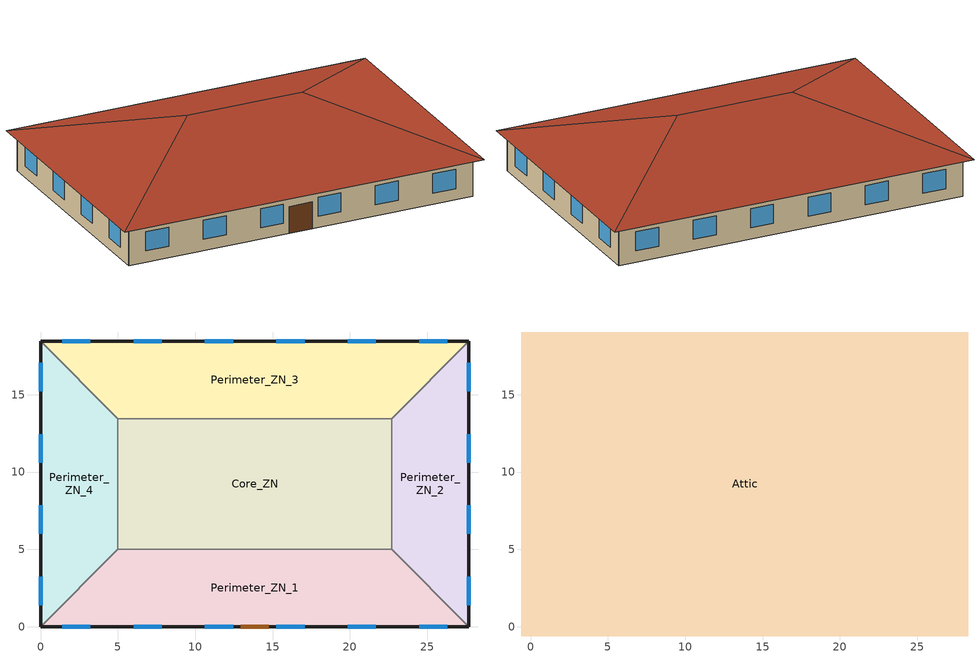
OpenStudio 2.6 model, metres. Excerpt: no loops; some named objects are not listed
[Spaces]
Perimeter_ZN_1
 floor ground: 22.69,5 27.69,0 0,0 5,5 z0
 wall outside: 0,0 27.69,0 z0:3.05
 wall to Perimeter_ZN_4: 5,5 0,0 z0:3.05
 wall to Core_ZN: 22.69,5 5,5 z0:3.05
 wall to Perimeter_ZN_2: 27.69,0 22.69,5 z0:3.05
 window: 1.39,0 3.22,0 / 19.85,0 21.68,0 / 15.24,0 17.07,0 / 6.01,0 7.84,0 / 10.62,0 12.45,0 / 24.47,0 26.3,0 z0.9:2.42
 door: 12.93,0 14.76,0 z0:2.13
Perimeter_ZN_2
 floor ground: 27.69,18.46 27.69,0 22.69,5 22.69,13.46 z0
 wall outside: 27.69,0 27.69,18.46 z0:3.05
 wall to Perimeter_ZN_3: 27.69,18.46 22.69,13.46 z0:3.05
 wall to Core_ZN: 22.69,13.46 22.69,5 z0:3.05
 window: 27.69,1.39 27.69,3.22 / 27.69,10.62 27.69,12.45 / 27.69,15.24 27.69,17.07 / 27.69,6.01 27.69,7.84 z0.9:2.42
Perimeter_ZN_3
 floor ground: 27.69,18.46 22.69,13.46 5,13.46 0,18.46 z0
 wall outside: 27.69,18.46 0,18.46 z0:3.05
 wall to Core_ZN: 5,13.46 22.69,13.46 z0:3.05
 wall to Perimeter_ZN_4: 0,18.46 5,13.46 z0:3.05
 window: 21.68,18.46 19.85,18.46 / 7.84,18.46 6.01,18.46 / 17.07,18.46 15.24,18.46 / 12.45,18.46 10.62,18.46 / 26.3,18.46 24.47,18.46 / 3.22,18.46 1.39,18.46 z0.9:2.42
Perimeter_ZN_4
 floor ground: 0,18.46 5,13.46 5,5 0,0 z0
 wall outside: 0,18.46 0,0 z0:3.05
 wall to Core_ZN: 5,5 5,13.46 z0:3.05
 window: 0,3.22 0,1.39 / 0,12.45 0,10.62 / 0,7.84 0,6.01 / 0,17.07 0,15.24 z0.9:2.42
Core_ZN
 floor ground: 22.69,13.46 22.69,5 5,5 5,13.46 z0
Attic
 floor outside: 28.29,19.06 27.69,18.46 0,18.46 -0.6,19.06 z3.05; -0.6,19.06 0,18.46 0,0 -0.6,-0.6 z3.05; 28.29,19.06 28.29,-0.6 27.69,0 27.69,18.46 z3.05; 27.69,0 28.29,-0.6 -0.6,-0.6 0,0 z3.05
 floor to Perimeter_ZN_4: 0,18.46 5,13.46 5,5 0,0 z3.05
 floor to Perimeter_ZN_1: 22.69,5 27.69,0 0,0 5,5 z3.05
 floor to Perimeter_ZN_2: 27.69,18.46 27.69,0 22.69,5 22.69,13.46 z3.05
 floor to Core_ZN: 22.69,13.46 22.69,5 5,5 5,13.46 z3.05
 floor to Perimeter_ZN_3: 27.69,18.46 22.69,13.46 5,13.46 0,18.46 z3.05
 roof outside: 18.46,9.23,6.33 28.29,-0.6,3.05 28.29,19.06,3.05; 18.46,9.23,6.33 28.29,19.06,3.05 -0.6,19.06,3.05 9.23,9.23,6.33; 9.23,9.23,6.33 -0.6,-0.6,3.05 28.29,-0.6,3.05 18.46,9.23,6.33; 9.23,9.23,6.33 -0.6,19.06,3.05 -0.6,-0.6,3.05
[Site]
Chicago Ohare Intl Ap: Latitude {deg}=41.98; Longitude {deg}=-87.92; Time Zone {hr}=-6; Elevation {m}=201; Terrain=City
[Building]
-SmallOffice-ASHRAE 169-2006-5A created: 2018-07-03 10:01:34 -0400: North Axis {deg}=0; Default Construction Set=90.1-2004 - SmOffice - ASHRAE 169-2006-5A; Standards Number of Stories=1; Standards Number of Above Ground Stories=1; Standards Building Type=SmallOffice
[Site:WaterMainsTemperature]
Calculation Method=Correlation; Annual Average Outdoor Air Temperature {C}=9.925; Maximum Difference In Monthly Average Outdoor Air Temperatures {deltaC}=28.7
[SizingPeriod:DesignDay] Barometric Pressure {Pa}=98934; Sky Clearness=0; Rain Indicator=0; Snow Indicator=0; Day of Month=21; Daylight Saving Time Indicator=0; Humidity Indicating Type=Wetbulb; Dry-Bulb Temperature Range Modifier Type=DefaultMultipliers
Name | Maximum Dry-Bulb Temperature {C} | Daily Dry-Bulb Temperature Range {deltaC} | Humidity Indicating Conditions at Maximum Dry-Bulb | Wind Speed {m/s} | Wind Direction {deg} | Month | Day Type | Solar Model Indicator | ASHRAE Taub | ASHRAE Taud
Chicago Ohare Intl Ap Ann Htg 99.6% Condns DB | -20 | 0 | -20 | 4.9 | 270 | 1 | WinterDesignDay | ASHRAEClearSky
Chicago Ohare Intl Ap Ann Clg .4% Condns DB=>MWB | 33.3 | 10.5 | 23.7 | 5.2 | 230 | 7 | SummerDesignDay | ASHRAETau | 0.455 | 2.05
[Site:GroundTemperature:BuildingSurface]
19.27, 19.18, 19.29, 19.59, 19.96, 22.25, 22.94, 23.08, 23.06, 20.85, 20.16, 19.63
[ClimateZones]
Climate Zone Value 1=5A; Climate Zone Institution Name 2=CEC; Climate Zone Document Name 2=California Climate Zone Descriptions; Climate Zone Document Year 2=1995
[Material:NoMass] Thermal Absorptance=0.9; Solar Absorptance=0.7
Name | Roughness | Thermal Resistance {m2-K/W} | Visible Absorptance
CP02 CARPET PAD | VeryRough | 0.21648 | 0.8
Typical Insulation R-10.94 | Smooth | 1.92744 | 0.7
Typical Carpet Pad | Smooth | 0.21648 | 0.8
Typical Insulation R-9.06 | Smooth | 1.59504 | 0.7
Typical Insulation R-27.78 | Smooth | 4.8919 | 0.7
Typical Insulation R-0.58 | Smooth | 0.101875 | 0.7
Typical Insulation | Smooth | 0.0282222 | 0.7
[Material]
Name | Roughness | Thickness {m} | Conductivity {W/m-K} | Density {kg/m3} | Specific Heat {J/kg-K} | Thermal Absorptance | Solar Absorptance | Visible Absorptance
100mm Normalweight concrete floor | MediumSmooth | 0.1016 | 2.31 | 2322 | 832
G01 13mm gypsum board | Smooth | 0.0127 | 0.16 | 800 | 1090 | 0.9 | 0.7 | 0.5
4 in. Normalweight Concrete Floor | MediumRough | 0.1016 | 2.31 | 2322 | 832 | 0.9 | 0.7 | 0.7
25mm Stucco | Smooth | 0.0254 | 0.72 | 1856 | 840 | 0.9 | 0.7 | 0.7
5/8 in. Gypsum Board | MediumSmooth | 0.0159 | 0.16 | 800 | 1090 | 0.9 | 0.7 | 0.7
6 in. Normalweight Concrete Floor | MediumRough | 0.1524 | 2.31 | 2322 | 832 | 0.9 | 0.7 | 0.7
8 in. Concrete Block Basement Wall | MediumRough | 0.2032 | 1.326 | 1842 | 912 | 0.9 | 0.7 | 0.7
F08 Metal surface | Smooth | 0.0008 | 45.28 | 7824 | 500 | 0.9 | 0.7 | 0.7
G05 25mm wood | MediumSmooth | 0.0254 | 0.15 | 608 | 1630 | 0.9 | 0.5 | 0.5
Std Wood 6inch | MediumSmooth | 0.15 | 0.12 | 540 | 1210 | 0.9 | 0.7 | 0.7
[Construction]
Typical Insulated Exterior Mass Floor R-13.51: Typical Insulation R-10.94, 4 in. Normalweight Concrete Floor, Typical Carpet Pad
Typical Insulated Wood Framed Exterior Wall R-11.24: 25mm Stucco, 5/8 in. Gypsum Board, Typical Insulation R-9.06, 5/8 in. Gypsum Board
Typical Wood Joist Attic Floor R-29.41: 5/8 in. Gypsum Board, Typical Insulation R-27.78
Typical Interior Floor: 100mm Normalweight concrete floor, CP02 CARPET PAD
Typical Interior Wall: G01 13mm gypsum board, G01 13mm gypsum board
Typical Interior Ceiling: CP02 CARPET PAD, 100mm Normalweight concrete floor
Typical Insulated Carpeted 6in Slab Floor: 6 in. Normalweight Concrete Floor, Typical Carpet Pad
Typical Insulated Basement Mass Wall: 8 in. Concrete Block Basement Wall
U 0.57 SHGC 0.49 Dbl Blue 6mm/6mm Air: BLUE 6MM, AIR 6MM, CLEAR 6MM
Typical Insulated Metal Door R-1.43: F08 Metal surface, Typical Insulation R-0.58
Typical Overhead Door: Typical Insulation
U 1.17 SHGC 0.49 Simple Glazing Skylight U-1.17 SHGC 0.0: U 1.17 SHGC 0.49 Simple Glazing U-1.17 SHGC 0.0
Typical Interior Window: Clear 3mm
Typical Interior Door; Typical Interior Partition: G05 25mm wood
InteriorFurnishings: Std Wood 6inch
TCwindow_25: Window Material Glazing 1, AIR 3MM, 2, AIR 8MM, Window Material Glazing 1
TCwindow_27: Window Material Glazing 1, AIR 3MM, 3, AIR 8MM, Window Material Glazing 1
TCwindow_29: Window Material Glazing 1, AIR 3MM, 4, AIR 8MM, Window Material Glazing 1
TCwindow_31: Window Material Glazing 1, AIR 3MM, 5, AIR 8MM, Window Material Glazing 1
TCwindow_33: Window Material Glazing 1, AIR 3MM, 6, AIR 8MM, Window Material Glazing 1
TCwindow_35: Window Material Glazing 1, AIR 3MM, 7, AIR 8MM, Window Material Glazing 1
TCwindow_37: Window Material Glazing 1, AIR 3MM, 8, AIR 8MM, Window Material Glazing 1
TCwindow_39: Window Material Glazing 1, AIR 3MM, 9, AIR 8MM, Window Material Glazing 1
TCwindow_41: Window Material Glazing 1, AIR 3MM, 10, AIR 8MM, Window Material Glazing 1
TCwindow_43: Window Material Glazing 1, AIR 3MM, 11, AIR 8MM, Window Material Glazing 1
TCwindow_45: Window Material Glazing 1, AIR 3MM, 12, AIR 8MM, Window Material Glazing 1
TCwindow_50: Window Material Glazing 1, AIR 3MM, 13, AIR 8MM, Window Material Glazing 1
TCwindow_55: Window Material Glazing 1, AIR 3MM, 14, AIR 8MM, Window Material Glazing 1
TCwindow_60: Window Material Glazing 1, AIR 3MM, 15, AIR 8MM, Window Material Glazing 1
TCwindow_65: Window Material Glazing 1, AIR 3MM, 16, AIR 8MM, Window Material Glazing 1
TCwindow_70: Window Material Glazing 1, AIR 3MM, 17, AIR 8MM, Window Material Glazing 1
TCwindow_75: Window Material Glazing 1, AIR 3MM, 18, AIR 8MM, Window Material Glazing 1
TCwindow_80: Window Material Glazing 1, AIR 3MM, 19, AIR 8MM, Window Material Glazing 1
TCwindow_85: Window Material Glazing 1, AIR 3MM, 20, AIR 8MM, Window Material Glazing 1
[DefaultConstructionSet]
90.1-2004 - SmOffice - ASHRAE 169-2006-5A: Default Exterior Surface Constructions=Default Surface Constructions 1; Default Interior Surface Constructions=Default Surface Constructions 2; Default Ground Contact Surface Constructions=Default Surface Constructions 3; Default Exterior SubSurface Constructions=Default Sub Surface Constructions 1; Default Interior SubSurface Constructions=Default Sub Surface Constructions 2; Interior Partition Construction=Typical Interior Partition
[DefaultSurfaceConstructions]
Name | Floor Construction | Wall Construction | Roof Ceiling Construction
Default Surface Constructions 1 | Typical Insulated Exterior Mass Floor R-13.51 | Typical Insulated Wood Framed Exterior Wall R-11.24 | Typical Wood Joist Attic Floor R-29.41
Default Surface Constructions 2 | Typical Interior Floor | Typical Interior Wall | Typical Interior Ceiling
Default Surface Constructions 3 | Typical Insulated Carpeted 6in Slab Floor | Typical Insulated Basement Mass Wall
[DefaultSubSurfaceConstructions]
Name | Fixed Window Construction | Operable Window Construction | Door Construction | Overhead Door Construction | Skylight Construction | Tubular Daylight Dome Construction | Tubular Daylight Diffuser Construction
Default Sub Surface Constructions 1 | U 0.57 SHGC 0.49 Dbl Blue 6mm/6mm Air | U 0.57 SHGC 0.49 Dbl Blue 6mm/6mm Air | Typical Insulated Metal Door R-1.43 | Typical Overhead Door | U 1.17 SHGC 0.49 Simple Glazing Skylight U-1.17 SHGC 0.0 | Typical Interior Window | Typical Interior Window
Default Sub Surface Constructions 2 | Typical Interior Window | Typical Interior Window | Typical Interior Door
[WindowMaterial:Glazing] Infrared Transmittance at Normal Incidence=0; Front Side Infrared Hemispherical Emissivity=0.84; Back Side Infrared Hemispherical Emissivity=0.84; Dirt Correction Factor for Solar and Visible Transmittance=1; Solar Diffusing=No
Name | Optical Data Type | Thickness {m} | Solar Transmittance at Normal Incidence | Front Side Solar Reflectance at Normal Incidence | Back Side Solar Reflectance at Normal Incidence | Visible Transmittance at Normal Incidence | Front Side Visible Reflectance at Normal Incidence | Back Side Visible Reflectance at Normal Incidence | Conductivity {W/m-K} | Window Glass Spectral Data Set
BLUE 6MM | SpectralAverage | 0.006 | 0.48 | 0.05 | 0.05 | 0.57 | 0.06 | 0.06 | 0.9
CLEAR 6MM | SpectralAverage | 0.006 | 0.775 | 0.071 | 0.071 | 0.881 | 0.08 | 0.08 | 0.9
Clear 3mm | SpectralAverage | 0.003 | 0.837 | 0.075 | 0.075 | 0.898 | 0.081 | 0.081 | 0.9
Window Material Glazing 1 | Spectral | 0.003276 |  |  |  |  |  |  | 0.6 | Clear3PPGSP
2 | Spectral | 0.003276 |  |  |  |  |  |  | 0.6 | WO18RT50SP
3 | Spectral | 0.003276 |  |  |  |  |  |  | 0.6 | WO18RT25SP
4 | Spectral | 0.003276 |  |  |  |  |  |  | 0.6 | WO18RT31SP
5 | Spectral | 0.003276 |  |  |  |  |  |  | 0.6 | SB60Clear3PPGSP
6 | Spectral | 0.003276 |  |  |  |  |  |  | 0.6 | WO18RT27SP
7 | Spectral | 0.003276 |  |  |  |  |  |  | 0.6 | WO18RT29SP
8 | Spectral | 0.003276 |  |  |  |  |  |  | 0.6 | WO18RT33SP
9 | Spectral | 0.003276 |  |  |  |  |  |  | 0.6 | WO18RT35SP
10 | Spectral | 0.003276 |  |  |  |  |  |  | 0.6 | WO18RT39SP
11 | Spectral | 0.003276 |  |  |  |  |  |  | 0.6 | WO18RT41SP
12 | Spectral | 0.003276 |  |  |  |  |  |  | 0.6 | WO18RT43SP
13 | Spectral | 0.003276 |  |  |  |  |  |  | 0.6 | WO18RT45SP
14 | Spectral | 0.003276 |  |  |  |  |  |  | 0.6 | WO18RT55SP
15 | Spectral | 0.003276 |  |  |  |  |  |  | 0.6 | WO18RT60SP
16 | Spectral | 0.003276 |  |  |  |  |  |  | 0.6 | WO18RT65SP
17 | Spectral | 0.003276 |  |  |  |  |  |  | 0.6 | WO18RT70SP
18 | Spectral | 0.003276 |  |  |  |  |  |  | 0.6 | WO18RT75SP
19 | Spectral | 0.003276 |  |  |  |  |  |  | 0.6 | WO18RT85SP
20 | Spectral | 0.003276 |  |  |  |  |  |  | 0.6 | WO18RT80SP
[WindowMaterial:Gas] Gas Type=Air
Name | Thickness {m}
AIR 6MM | 0.0063
AIR 3MM | 0.003
AIR 8MM | 0.008
[WindowMaterial:SimpleGlazingSystem]
U 1.17 SHGC 0.49 Simple Glazing U-1.17 SHGC 0.0: U-Factor {W/m2-K}=6.64357; Solar Heat Gain Coefficient=0.49; Visible Transmittance=0.38
[MaterialProperty:GlazingSpectralData] Wavelength 1 {micron}=0.3; Front Reflectance 1=0.0511; Wavelength 2 {micron}=0.305; Front Reflectance 2=0.0506; Wavelength 3 {micron}=0.31; Wavelength 4 {micron}=0.315; Wavelength 5 {micron}=0.32; Wavelength 6 {micron}=0.325; Wavelength 7 {micron}=0.33; Wavelength 8 {micron}=0.335; Wavelength 9 {micron}=0.34; Wavelength 10 {micron}=0.345; Wavelength 11 {micron}=0.35; Wavelength 12 {micron}=0.355; Wavelength 13 {micron}=0.36; Wavelength 14 {micron}=0.365; Wavelength 15 {micron}=0.37; Wavelength 16 {micron}=0.375; Wavelength 17 {micron}=0.38; Wavelength 18 {micron}=0.385; Wavelength 19 {micron}=0.39; Wavelength 20 {micron}=0.395; Wavelength 21 {micron}=0.4; Wavelength 22 {micron}=0.41; Wavelength 23 {micron}=0.42; Wavelength 24 {micron}=0.43; Wavelength 25 {micron}=0.44; Wavelength 26 {micron}=0.45; Wavelength 27 {micron}=0.46; Wavelength 28 {micron}=0.47; Wavelength 29 {micron}=0.48; Wavelength 30 {micron}=0.49; Wavelength 31 {micron}=0.5; Wavelength 32 {micron}=0.51; Wavelength 33 {micron}=0.52; Wavelength 34 {micron}=0.53; Wavelength 35 {micron}=0.54; Wavelength 36 {micron}=0.55; Wavelength 37 {micron}=0.56; Wavelength 38 {micron}=0.57; Wavelength 39 {micron}=0.58; Wavelength 40 {micron}=0.59; Wavelength 41 {micron}=0.6; Wavelength 42 {micron}=0.61; Wavelength 43 {micron}=0.62; Wavelength 44 {micron}=0.63; Wavelength 45 {micron}=0.64; Wavelength 46 {micron}=0.65; Wavelength 47 {micron}=0.66; Wavelength 48 {micron}=0.67; Wavelength 49 {micron}=0.68; Wavelength 50 {micron}=0.69; Wavelength 51 {micron}=0.7; Wavelength 52 {micron}=0.71; Wavelength 53 {micron}=0.72; Wavelength 54 {micron}=0.73; Wavelength 55 {micron}=0.74; Wavelength 56 {micron}=0.75; Wavelength 57 {micron}=0.76; Wavelength 58 {micron}=0.77; Wavelength 59 {micron}=0.78; Wavelength 60 {micron}=0.79; Wavelength 61 {micron}=0.8; Wavelength 62 {micron}=0.81; Wavelength 63 {micron}=0.82; Wavelength 64 {micron}=0.83; Wavelength 65 {micron}=0.84; Wavelength 66 {micron}=0.85; Wavelength 67 {micron}=0.86; Wavelength 68 {micron}=0.87; Wavelength 69 {micron}=0.88; Wavelength 70 {micron}=0.89; Wavelength 71 {micron}=0.9; Wavelength 72 {micron}=0.91; Wavelength 73 {micron}=0.92; Wavelength 74 {micron}=0.93; Wavelength 75 {micron}=0.94; Wavelength 76 {micron}=0.95; Wavelength 77 {micron}=0.96; Wavelength 78 {micron}=0.97; Wavelength 79 {micron}=0.98; Wavelength 80 {micron}=0.99; Wavelength 81 {micron}=1; Wavelength 82 {micron}=1.05; Wavelength 83 {micron}=1.1; Wavelength 84 {micron}=1.15; Wavelength 85 {micron}=1.2; Wavelength 86 {micron}=1.25; Wavelength 87 {micron}=1.3; Wavelength 88 {micron}=1.35; Wavelength 89 {micron}=1.4; Wavelength 90 {micron}=1.45; Wavelength 91 {micron}=1.5; Wavelength 92 {micron}=1.55; Wavelength 93 {micron}=1.6; Wavelength 94 {micron}=1.65; Wavelength 95 {micron}=1.7; Wavelength 96 {micron}=1.75; Wavelength 97 {micron}=1.8; Wavelength 98 {micron}=1.85; Wavelength 99 {micron}=1.9; Wavelength 100 {micron}=1.95; Wavelength 101 {micron}=2; Wavelength 102 {micron}=2.05; Wavelength 103 {micron}=2.1; Wavelength 104 {micron}=2.15; Wavelength 105 {micron}=2.2; Wavelength 106 {micron}=2.25; Wavelength 107 {micron}=2.3; Wavelength 108 {micron}=2.35; Wavelength 109 {micron}=2.4; Wavelength 110 {micron}=2.45; Wavelength 111 {micron}=2.5
Name | Transmittance 1 | Back Reflectance 1 | Transmittance 2 | Back Reflectance 2 | Transmittance 3 | Front Reflectance 3 | Back Reflectance 3 | Transmittance 4 | Front Reflectance 4 | Back Reflectance 4 | Transmittance 5 | Front Reflectance 5 | Back Reflectance 5 | Transmittance 6 | Front Reflectance 6 | Back Reflectance 6 | Transmittance 7 | Front Reflectance 7 | Back Reflectance 7 | Transmittance 8 | Front Reflectance 8 | Back Reflectance 8 | Transmittance 9 | Front Reflectance 9 | Back Reflectance 9 | Transmittance 10 | Front Reflectance 10 | Back Reflectance 10 | Transmittance 11 | Front Reflectance 11 | Back Reflectance 11 | Transmittance 12 | Front Reflectance 12 | Back Reflectance 12 | Transmittance 13 | Front Reflectance 13 | Back Reflectance 13 | Transmittance 14 | Front Reflectance 14 | Back Reflectance 14 | Transmittance 15 | Front Reflectance 15 | Back Reflectance 15 | Transmittance 16 | Front Reflectance 16 | Back Reflectance 16 | Transmittance 17 | Front Reflectance 17 | Back Reflectance 17 | Transmittance 18 | Front Reflectance 18 | Back Reflectance 18 | Transmittance 19 | Front Reflectance 19 | Back Reflectance 19 | Transmittance 20 | Front Reflectance 20 | Back Reflectance 20 | Transmittance 21 | Front Reflectance 21 | Back Reflectance 21 | Transmittance 22 | Front Reflectance 22 | Back Reflectance 22 | Transmittance 23 | Front Reflectance 23 | Back Reflectance 23 | Transmittance 24 | Front Reflectance 24 | Back Reflectance 24 | Transmittance 25 | Front Reflectance 25 | Back Reflectance 25 | Transmittance 26 | Front Reflectance 26 | Back Reflectance 26 | Transmittance 27 | Front Reflectance 27 | Back Reflectance 27 | Transmittance 28 | Front Reflectance 28 | Back Reflectance 28 | Transmittance 29 | Front Reflectance 29 | Back Reflectance 29 | Transmittance 30 | Front Reflectance 30 | Back Reflectance 30 | Transmittance 31 | Front Reflectance 31 | Back Reflectance 31 | Transmittance 32 | Front Reflectance 32 | Back Reflectance 32 | Transmittance 33 | Front Reflectance 33 | Back Reflectance 33 | Transmittance 34 | Front Reflectance 34 | Back Reflectance 34 | Transmittance 35 | Front Reflectance 35 | Back Reflectance 35 | Transmittance 36 | Front Reflectance 36 | Back Reflectance 36 | Transmittance 37 | Front Reflectance 37 | Back Reflectance 37 | Transmittance 38 | Front Reflectance 38 | Back Reflectance 38 | Transmittance 39 | Front Reflectance 39 | Back Reflectance 39 | Transmittance 40 | Front Reflectance 40 | Back Reflectance 40 | Transmittance 41 | Front Reflectance 41 | Back Reflectance 41 | Transmittance 42 | Front Reflectance 42 | Back Reflectance 42 | Transmittance 43 | Front Reflectance 43 | Back Reflectance 43 | Transmittance 44 | Front Reflectance 44 | Back Reflectance 44 | Transmittance 45 | Front Reflectance 45 | Back Reflectance 45 | Transmittance 46 | Front Reflectance 46 | Back Reflectance 46 | Transmittance 47 | Front Reflectance 47 | Back Reflectance 47 | Transmittance 48 | Front Reflectance 48 | Back Reflectance 48 | Transmittance 49 | Front Reflectance 49 | Back Reflectance 49 | Transmittance 50 | Front Reflectance 50 | Back Reflectance 50 | Transmittance 51 | Front Reflectance 51 | Back Reflectance 51 | Transmittance 52 | Front Reflectance 52 | Back Reflectance 52 | Transmittance 53 | Front Reflectance 53 | Back Reflectance 53 | Transmittance 54 | Front Reflectance 54 | Back Reflectance 54 | Transmittance 55 | Front Reflectance 55 | Back Reflectance 55 | Transmittance 56 | Front Reflectance 56 | Back Reflectance 56 | Transmittance 57 | Front Reflectance 57 | Back Reflectance 57 | Transmittance 58 | Front Reflectance 58 | Back Reflectance 58 | Transmittance 59 | Front Reflectance 59 | Back Reflectance 59 | Transmittance 60 | Front Reflectance 60 | Back Reflectance 60 | Transmittance 61 | Front Reflectance 61 | Back Reflectance 61 | Transmittance 62 | Front Reflectance 62 | Back Reflectance 62 | Transmittance 63 | Front Reflectance 63 | Back Reflectance 63 | Transmittance 64 | Front Reflectance 64 | Back Reflectance 64 | Transmittance 65 | Front Reflectance 65 | Back Reflectance 65 | Transmittance 66 | Front Reflectance 66 | Back Reflectance 66 | Transmittance 67 | Front Reflectance 67 | Back Reflectance 67 | Transmittance 68 | Front Reflectance 68 | Back Reflectance 68 | Transmittance 69 | Front Reflectance 69 | Back Reflectance 69 | Transmittance 70 | Front Reflectance 70 | Back Reflectance 70 | Transmittance 71 | Front Reflectance 71 | Back Reflectance 71 | Transmittance 72 | Front Reflectance 72 | Back Reflectance 72 | Transmittance 73 | Front Reflectance 73 | Back Reflectance 73 | Transmittance 74 | Front Reflectance 74 | Back Reflectance 74 | Transmittance 75 | Front Reflectance 75 | Back Reflectance 75 | Transmittance 76 | Front Reflectance 76 | Back Reflectance 76 | Transmittance 77 | Front Reflectance 77 | Back Reflectance 77 | Transmittance 78 | Front Reflectance 78 | Back Reflectance 78 | Transmittance 79 | Front Reflectance 79 | Back Reflectance 79 | Transmittance 80 | Front Reflectance 80 | Back Reflectance 80 | Transmittance 81 | Front Reflectance 81 | Back Reflectance 81 | Transmittance 82 | Front Reflectance 82 | Back Reflectance 82 | Transmittance 83 | Front Reflectance 83 | Back Reflectance 83 | Transmittance 84 | Front Reflectance 84 | Back Reflectance 84 | Transmittance 85 | Front Reflectance 85 | Back Reflectance 85 | Transmittance 86 | Front Reflectance 86 | Back Reflectance 86 | Transmittance 87 | Front Reflectance 87 | Back Reflectance 87 | Transmittance 88 | Front Reflectance 88 | Back Reflectance 88 | Transmittance 89 | Front Reflectance 89 | Back Reflectance 89 | Transmittance 90 | Front Reflectance 90 | Back Reflectance 90 | Transmittance 91 | Front Reflectance 91 | Back Reflectance 91 | Transmittance 92 | Front Reflectance 92 | Back Reflectance 92 | Transmittance 93 | Front Reflectance 93 | Back Reflectance 93 | Transmittance 94 | Front Reflectance 94 | Back Reflectance 94 | Transmittance 95 | Front Reflectance 95 | Back Reflectance 95 | Transmittance 96 | Front Reflectance 96 | Back Reflectance 96 | Transmittance 97 | Front Reflectance 97 | Back Reflectance 97 | Transmittance 98 | Front Reflectance 98 | Back Reflectance 98 | Transmittance 99 | Front Reflectance 99 | Back Reflectance 99 | Transmittance 100 | Front Reflectance 100 | Back Reflectance 100 | Transmittance 101 | Front Reflectance 101 | Back Reflectance 101 | Transmittance 102 | Front Reflectance 102 | Back Reflectance 102 | Transmittance 103 | Front Reflectance 103 | Back Reflectance 103 | Transmittance 104 | Front Reflectance 104 | Back Reflectance 104 | Transmittance 105 | Front Reflectance 105 | Back Reflectance 105 | Transmittance 106 | Front Reflectance 106 | Back Reflectance 106 | Transmittance 107 | Front Reflectance 107 | Back Reflectance 107 | Transmittance 108 | Front Reflectance 108 | Back Reflectance 108 | Transmittance 109 | Front Reflectance 109 | Back Reflectance 109 | Transmittance 110 | Front Reflectance 110 | Back Reflectance 110 | Transmittance 111 | Front Reflectance 111 | Back Reflectance 111
Clear3PPGSP | 0.008 | 0.0571 | 0.008 | 0.0564 | 0.018 | 0.0505 | 0.0559 | 0.053 | 0.0504 | 0.0555 | 0.137 | 0.051 | 0.0561 | 0.263 | 0.0536 | 0.0583 | 0.409 | 0.0586 | 0.0629 | 0.545 | 0.0657 | 0.0691 | 0.655 | 0.0729 | 0.0758 | 0.737 | 0.0792 | 0.0813 | 0.793 | 0.0838 | 0.0855 | 0.832 | 0.0872 | 0.0885 | 0.855 | 0.089 | 0.09 | 0.868 | 0.0907 | 0.0909 | 0.872 | 0.0904 | 0.0912 | 0.863 | 0.0891 | 0.0899 | 0.86 | 0.0889 | 0.0892 | 0.871 | 0.0897 | 0.0903 | 0.882 | 0.0907 | 0.091 | 0.889 | 0.091 | 0.0913 | 0.892 | 0.0909 | 0.0914 | 0.892 | 0.0903 | 0.0907 | 0.891 | 0.09 | 0.0903 | 0.892 | 0.0894 | 0.0898 | 0.893 | 0.0891 | 0.0895 | 0.896 | 0.0892 | 0.0892 | 0.9 | 0.0887 | 0.0889 | 0.902 | 0.0885 | 0.0886 | 0.903 | 0.0885 | 0.0886 | 0.904 | 0.0881 | 0.0882 | 0.904 | 0.0877 | 0.0879 | 0.905 | 0.0873 | 0.0876 | 0.905 | 0.0871 | 0.0873 | 0.905 | 0.087 | 0.087 | 0.904 | 0.0868 | 0.0869 | 0.903 | 0.0863 | 0.0865 | 0.901 | 0.0861 | 0.0862 | 0.899 | 0.0856 | 0.0858 | 0.897 | 0.0851 | 0.0854 | 0.895 | 0.0847 | 0.0849 | 0.891 | 0.0843 | 0.0846 | 0.888 | 0.0838 | 0.0841 | 0.885 | 0.0833 | 0.0834 | 0.881 | 0.0827 | 0.0831 | 0.877 | 0.0822 | 0.0826 | 0.873 | 0.0816 | 0.0822 | 0.869 | 0.0811 | 0.0816 | 0.864 | 0.0807 | 0.0812 | 0.859 | 0.08 | 0.0805 | 0.855 | 0.0796 | 0.08 | 0.849 | 0.0788 | 0.0796 | 0.844 | 0.0783 | 0.0788 | 0.839 | 0.0779 | 0.0784 | 0.834 | 0.0771 | 0.0778 | 0.829 | 0.0766 | 0.0775 | 0.824 | 0.0761 | 0.0768 | 0.818 | 0.0756 | 0.0762 | 0.813 | 0.0752 | 0.0759 | 0.808 | 0.0746 | 0.0754 | 0.804 | 0.0741 | 0.0751 | 0.799 | 0.0735 | 0.0744 | 0.795 | 0.0733 | 0.0742 | 0.791 | 0.0727 | 0.0737 | 0.786 | 0.0722 | 0.0735 | 0.783 | 0.0717 | 0.0721 | 0.777 | 0.0705 | 0.0722 | 0.776 | 0.0721 | 0.0725 | 0.772 | 0.0716 | 0.0724 | 0.769 | 0.0706 | 0.0713 | 0.766 | 0.0703 | 0.0711 | 0.764 | 0.07 | 0.0707 | 0.762 | 0.0691 | 0.0705 | 0.76 | 0.0691 | 0.0698 | 0.758 | 0.0687 | 0.0697 | 0.756 | 0.0683 | 0.0692 | 0.755 | 0.068 | 0.0689 | 0.753 | 0.0677 | 0.0686 | 0.752 | 0.0669 | 0.0676 | 0.751 | 0.0657 | 0.0666 | 0.75 | 0.0652 | 0.066 | 0.749 | 0.0645 | 0.0658 | 0.747 | 0.0636 | 0.0645 | 0.746 | 0.0633 | 0.0644 | 0.748 | 0.0633 | 0.0643 | 0.751 | 0.0633 | 0.0641 | 0.756 | 0.0636 | 0.0644 | 0.764 | 0.0641 | 0.0648 | 0.774 | 0.0644 | 0.0652 | 0.784 | 0.0648 | 0.0655 | 0.797 | 0.0657 | 0.0666 | 0.809 | 0.0666 | 0.0674 | 0.82 | 0.0673 | 0.0679 | 0.827 | 0.068 | 0.0687 | 0.832 | 0.0685 | 0.0692 | 0.834 | 0.0687 | 0.0692 | 0.834 | 0.0687 | 0.0694 | 0.832 | 0.0687 | 0.0691 | 0.83 | 0.0691 | 0.0696 | 0.829 | 0.0678 | 0.0683 | 0.829 | 0.069 | 0.0694 | 0.828 | 0.068 | 0.0685 | 0.829 | 0.0676 | 0.0683 | 0.83 | 0.0676 | 0.0678 | 0.827 | 0.0688 | 0.0687 | 0.812 | 0.0719 | 0.0721 | 0.814 | 0.0716 | 0.0714 | 0.82 | 0.0724 | 0.0725 | 0.818 | 0.0719 | 0.0734 | 0.82 | 0.0705 | 0.0715 | 0.811 | 0.071 | 0.0712 | 0.804 | 0.0682 | 0.0692
SB60Clear3PPGSP | 0 | 0.25 | 0 | 0.257 | 0.001 | 0.0506 | 0.27 | 0.004 | 0.0506 | 0.2829 | 0.013 | 0.0522 | 0.2929 | 0.029 | 0.0583 | 0.3015 | 0.053 | 0.0674 | 0.3063 | 0.082 | 0.0811 | 0.3041 | 0.115 | 0.0967 | 0.2962 | 0.151 | 0.1117 | 0.2846 | 0.189 | 0.1243 | 0.2696 | 0.23 | 0.1342 | 0.2517 | 0.273 | 0.1415 | 0.2316 | 0.318 | 0.1466 | 0.2101 | 0.364 | 0.1485 | 0.1883 | 0.409 | 0.1471 | 0.1669 | 0.455 | 0.1448 | 0.1461 | 0.506 | 0.1433 | 0.1269 | 0.557 | 0.1411 | 0.1103 | 0.603 | 0.1367 | 0.0958 | 0.642 | 0.1304 | 0.0831 | 0.701 | 0.1147 | 0.063 | 0.739 | 0.0988 | 0.0497 | 0.762 | 0.0853 | 0.0412 | 0.774 | 0.0747 | 0.0366 | 0.781 | 0.0674 | 0.0349 | 0.787 | 0.0621 | 0.0354 | 0.791 | 0.0588 | 0.0376 | 0.795 | 0.0575 | 0.0408 | 0.799 | 0.0575 | 0.0446 | 0.803 | 0.0585 | 0.0483 | 0.806 | 0.0603 | 0.0517 | 0.808 | 0.0622 | 0.0545 | 0.809 | 0.0637 | 0.0565 | 0.809 | 0.0642 | 0.0568 | 0.808 | 0.0639 | 0.0562 | 0.807 | 0.0623 | 0.0541 | 0.805 | 0.0598 | 0.0512 | 0.803 | 0.0566 | 0.0478 | 0.8 | 0.0532 | 0.0442 | 0.796 | 0.05 | 0.0408 | 0.79 | 0.0474 | 0.0385 | 0.781 | 0.0461 | 0.0381 | 0.771 | 0.0468 | 0.0399 | 0.758 | 0.0497 | 0.0447 | 0.743 | 0.0558 | 0.0532 | 0.723 | 0.0644 | 0.0654 | 0.701 | 0.0767 | 0.0819 | 0.675 | 0.092 | 0.1029 | 0.646 | 0.1107 | 0.1278 | 0.616 | 0.1313 | 0.1564 | 0.583 | 0.1545 | 0.1883 | 0.55 | 0.1787 | 0.223 | 0.516 | 0.2049 | 0.2586 | 0.482 | 0.2308 | 0.2963 | 0.448 | 0.2558 | 0.3333 | 0.416 | 0.2809 | 0.3712 | 0.385 | 0.3044 | 0.4075 | 0.355 | 0.3267 | 0.4425 | 0.328 | 0.3476 | 0.4774 | 0.302 | 0.368 | 0.5104 | 0.279 | 0.3861 | 0.541 | 0.257 | 0.4033 | 0.5692 | 0.237 | 0.4166 | 0.5954 | 0.219 | 0.4301 | 0.6208 | 0.202 | 0.4446 | 0.6414 | 0.187 | 0.4588 | 0.6673 | 0.173 | 0.468 | 0.6868 | 0.161 | 0.4744 | 0.7023 | 0.149 | 0.4825 | 0.7192 | 0.139 | 0.4907 | 0.7346 | 0.129 | 0.497 | 0.7488 | 0.121 | 0.5041 | 0.7618 | 0.113 | 0.5098 | 0.7733 | 0.106 | 0.5149 | 0.7847 | 0.1 | 0.5201 | 0.7949 | 0.093 | 0.5245 | 0.8046 | 0.086 | 0.5281 | 0.8135 | 0.081 | 0.5323 | 0.8218 | 0.076 | 0.5364 | 0.8292 | 0.072 | 0.5402 | 0.8365 | 0.055 | 0.5564 | 0.8654 | 0.043 | 0.5703 | 0.8865 | 0.034 | 0.5821 | 0.9019 | 0.028 | 0.5959 | 0.9154 | 0.023 | 0.6096 | 0.9245 | 0.02 | 0.6252 | 0.9312 | 0.016 | 0.6433 | 0.9372 | 0.014 | 0.6624 | 0.9426 | 0.012 | 0.6861 | 0.9473 | 0.011 | 0.7091 | 0.9494 | 0.011 | 0.729 | 0.9522 | 0.01 | 0.7431 | 0.9537 | 0.009 | 0.754 | 0.9566 | 0.01 | 0.758 | 0.9566 | 0.008 | 0.7591 | 0.9576 | 0.008 | 0.7588 | 0.9595 | 0.007 | 0.7574 | 0.9607 | 0.007 | 0.7558 | 0.9603 | 0.007 | 0.7609 | 0.9627 | 0.003 | 0.7563 | 0.9638 | 0.004 | 0.7567 | 0.964 | 0.004 | 0.7607 | 0.9664 | 0.006 | 0.7604 | 0.9665 | 0.005 | 0.7338 | 0.9661 | 0.005 | 0.7347 | 0.9634 | 0.005 | 0.7449 | 0.9734 | 0.01 | 0.7516 | 0.9639 | 0.001 | 0.754 | 0.9735 | 0.005 | 0.7222 | 0.953 | 0.018 | 0.7185 | 0.9648
[Space]
Name | Space Type | Building Story | Thermal Zone | Part of Total Floor Area
Perimeter_ZN_1 | Office WholeBuilding - Sm Office | Building Story 1 | Perimeter_ZN_1 ZN | Yes
Attic | Office Attic | Building Story 2 | Attic ZN | No
Perimeter_ZN_2 | Office WholeBuilding - Sm Office | Building Story 1 | Perimeter_ZN_2 ZN | Yes
Perimeter_ZN_3 | Office WholeBuilding - Sm Office | Building Story 1 | Perimeter_ZN_3 ZN | Yes
Perimeter_ZN_4 | Office WholeBuilding - Sm Office | Building Story 1 | Perimeter_ZN_4 ZN | Yes
Core_ZN | Office WholeBuilding - Sm Office | Building Story 1 | Core_ZN ZN | Yes
[BuildingStory]
Name | Nominal Z Coordinate {m}
Building Story 1 | 0
Building Story 2 | 3.05
[SpaceType] Standards Building Type=Office
Name | Default Schedule Set | Design Specification Outdoor Air Object | Standards Space Type
Office WholeBuilding - Sm Office | Office WholeBuilding - Sm Office Schedule Set | Office WholeBuilding - Sm Office Ventilation | WholeBuilding - Sm Office
Office Attic | Office Attic Schedule Set | Office Attic Ventilation | Attic
[DesignSpecification:OutdoorAir] Outdoor Air Flow per Person {m3/s-person}=0; Outdoor Air Flow Air Changes per Hour {1/hr}=0
Name | Outdoor Air Flow per Floor Area {m3/s-m2} | Outdoor Air Method | Outdoor Air Flow Rate {m3/s}
Office Attic Ventilation | 0
Office WholeBuilding - Sm Office Ventilation | 0.000508 | Sum | 0
[DefaultScheduleSet]
Name | Infiltration Schedule | Number of People Schedule | People Activity Level Schedule | Lighting Schedule | Electric Equipment Schedule
Office Attic Schedule Set | OfficeLarge INFIL_SCH_PNNL
Office WholeBuilding - Sm Office Schedule Set | OfficeSmall INFIL_QUARTER_ON_SCH | OfficeSmall BLDG_OCC_SCH | OfficeSmall ACTIVITY_SCH | OfficeSmall BLDG_LIGHT_SCH | OfficeSmall BLDG_EQUIP_SCH
[ThermostatSetpoint:DualSetpoint]
Name | Heating Setpoint Temperature Schedule | Cooling Setpoint Temperature Schedule
Office Attic Thermostat 1
Office WholeBuilding - Sm Office Thermostat 1; Office WholeBuilding - Sm Office Thermostat 2; Office WholeBuilding - Sm Office Thermostat 3; Office WholeBuilding - Sm Office Thermostat 4; Office WholeBuilding - Sm Office Thermostat 5 | OfficeSmall HTGSETP_SCH_NO_OPTIMUM | OfficeSmall CLGSETP_SCH_NO_OPTIMUM
[People:Definition]
Office WholeBuilding - Sm Office People Definition: Number of People Calculation Method=People/Area; People per Space Floor Area {person/m2}=0.0602779; Fraction Radiant=0.3
[People]
Office WholeBuilding - Sm Office People: People Definition=Office WholeBuilding - Sm Office People Definition; Space or SpaceType=Office WholeBuilding - Sm Office; Work Efficiency Schedule=Work Efficiency Schedule; Clothing Insulation Schedule=Clothing Schedule; Air Velocity Schedule=Air Velocity Schedule; Multiplier=1
[Lights:Definition]
Office WholeBuilding - Sm Office Lights Definition: Design Level Calculation Method=Watts/Area; Watts per Space Floor Area {W/m2}=10.7639; Fraction Radiant=0.7; Fraction Visible=0.2
[Lights]
Office WholeBuilding - Sm Office Lights: Lights Definition=Office WholeBuilding - Sm Office Lights Definition; Space or SpaceType=Office WholeBuilding - Sm Office; Fraction Replaceable=1
[ElectricEquipment:Definition]
Office WholeBuilding - Sm Office Elec Equip Definition: Design Level Calculation Method=Watts/Area; Watts per Space Floor Area {W/m2}=6.78126; Fraction Radiant=0.5
[ElectricEquipment]
Office WholeBuilding - Sm Office Elec Equip: Electric Equipment Definition=Office WholeBuilding - Sm Office Elec Equip Definition; Space or SpaceType=Office WholeBuilding - Sm Office
[SpaceInfiltration:DesignFlowRate] Schedule=OfficeSmall INFIL_QUARTER_ON_SCH; Design Flow Rate Calculation Method=Flow/ExteriorArea; Flow per Exterior Surface Area {m3/s-m2}=0.00102523; Constant Term Coefficient=0; Temperature Term Coefficient=0; Velocity Term Coefficient=0.224; Velocity Squared Term Coefficient=0
Name | Space or SpaceType
Perimeter_ZN_1 Infiltration | Perimeter_ZN_1
Perimeter_ZN_2 Infiltration | Perimeter_ZN_2
Perimeter_ZN_3 Infiltration | Perimeter_ZN_3
Perimeter_ZN_4 Infiltration | Perimeter_ZN_4
[InternalMass:Definition]
Internal Mass Definition 1: Construction=InteriorFurnishings; Design Level Calculation Method=SurfaceArea/Area; Surface Area per Space Floor Area=2
[InternalMass] Internal Mass Definition=Internal Mass Definition 1; Multiplier=1
Name | Space or SpaceType
Perimeter_ZN_1 Mass | Perimeter_ZN_1
Perimeter_ZN_2 Mass | Perimeter_ZN_2
Perimeter_ZN_3 Mass | Perimeter_ZN_3
Perimeter_ZN_4 Mass | Perimeter_ZN_4
Core_ZN Mass | Core_ZN
[ThermalZone] Use Ideal Air Loads=No
Name | Thermostat
Attic ZN | Office Attic Thermostat 1
Core_ZN ZN | Office WholeBuilding - Sm Office Thermostat 1
Perimeter_ZN_1 ZN | Office WholeBuilding - Sm Office Thermostat 2
Perimeter_ZN_2 ZN | Office WholeBuilding - Sm Office Thermostat 3
Perimeter_ZN_3 ZN | Office WholeBuilding - Sm Office Thermostat 4
Perimeter_ZN_4 ZN | Office WholeBuilding - Sm Office Thermostat 5
[Sizing:Zone]
Attic ZN: Zone Cooling Design Supply Air Temperature Input Method=SupplyAirTemperature; Zone Cooling Design Supply Air Temperature {C}=14; Zone Cooling Design Supply Air Temperature Difference {deltaC}=11.11; Zone Heating Design Supply Air Temperature Input Method=SupplyAirTemperature; Zone Heating Design Supply Air Temperature {C}=40; Zone Heating Design Supply Air Temperature Difference {deltaC}=11.11; Zone Cooling Design Supply Air Humidity Ratio {kg-H2O/kg-air}=0.0085; Zone Heating Design Supply Air Humidity Ratio {kg-H2O/kg-air}=0.008; Cooling Design Air Flow Method=DesignDay; Heating Design Air Flow Method=DesignDay; Account for Dedicated Outdoor Air System=No; Dedicated Outdoor Air System Control Strategy=NeutralSupplyAir; Dedicated Outdoor Air Low Setpoint Temperature for Design {C}=autosize; Dedicated Outdoor Air High Setpoint Temperature for Design {C}=autosize
[AvailabilityManager:NightCycle] Control Type=CycleOnAny; Thermostat Tolerance {deltaC}=1; Cycling Run Time {s}=3600
Availability Manager Night Cycle 1; Availability Manager Night Cycle 2; Availability Manager Night Cycle 3; Availability Manager Night Cycle 4; Availability Manager Night Cycle 5
[Exterior:Lights:Definition]
NonDimming Exterior Lights Def: Design Level {W}=1634
[Exterior:Lights]
NonDimming Exterior Lights Def: Exterior Lights Definition=NonDimming Exterior Lights Def; Schedule=OfficeSmall Exterior_Lgt_ALWAYS_ON; Control Option=AstronomicalClock
[EnergyManagementSystem:Sensor]
Win1_Tout: Output Variable or Output Meter Index Key=Perimeter_ZN_2_wall_east_Window_3; Output Variable or Output Meter=Surface Outside Face Temperature
[EnergyManagementSystem:Actuator]
Win1_Construct: Actuated Component=Perimeter_ZN_2_wall_east_Window_3; Actuated Component Type=Surface; Actuated Component Control Type=Construction State
[EnergyManagementSystem:ConstructionIndexVariable]
Name | Construction Object
TCwindow_25 | TCwindow_25
TCwindow_27 | TCwindow_27
TCwindow_29 | TCwindow_29
TCwindow_31 | TCwindow_31
TCwindow_33 | TCwindow_33
TCwindow_35 | TCwindow_35
TCwindow_37 | TCwindow_37
TCwindow_39 | TCwindow_39
TCwindow_41 | TCwindow_41
TCwindow_43 | TCwindow_43
TCwindow_45 | TCwindow_45
TCwindow_50 | TCwindow_50
TCwindow_55 | TCwindow_55
TCwindow_60 | TCwindow_60
TCwindow_65 | TCwindow_65
TCwindow_70 | TCwindow_70
TCwindow_75 | TCwindow_75
TCwindow_80 | TCwindow_80
TCwindow_85 | TCwindow_85
[EnergyManagementSystem:Program]
Perimeter_ZN_2_wall_east_Window_3_Control: IF Win1_Tout <= 26.0; SET Win1_Construct = TCwindow_25; ELSEIF Win1_Tout <= 28.0; SET Win1_Construct = TCwindow_27; ELSEIF Win1_Tout <= 30.0; SET Win1_Construct = TCwindow_29; ELSEIF Win1_Tout <= 32.0; SET Win1_Construct = TCwindow_31; ELSEIF Win1_Tout <= 34.0; SET Win1_Construct = TCwindow_33; ELSEIF Win1_Tout <= 36.0; SET Win1_Construct = TCwindow_35; ELSEIF Win1_Tout <= 38.0; SET Win1_Construct = TCwindow_37; ELSEIF Win1_Tout <= 40.0; SET Win1_Construct = TCwindow_39; ELSEIF Win1_Tout <= 42.0; SET Win1_Construct = TCwindow_41; ELSEIF Win1_Tout <= 44.0; SET Win1_Construct = TCwindow_43; ELSEIF Win1_Tout <= 47.5; SET Win1_Construct = TCwindow_45; ELSEIF Win1_Tout <= 52.5; SET Win1_Construct = TCwindow_50; ELSEIF Win1_Tout <= 57.5; SET Win1_Construct = TCwindow_55; ELSEIF Win1_Tout <= 62.5; SET Win1_Construct = TCwindow_60; ELSEIF Win1_Tout <= 67.5; SET Win1_Construct = TCwindow_65; ELSEIF Win1_Tout <= 72.5; SET Win1_Construct = TCwindow_70; ELSEIF Win1_Tout <= 77.5; SET Win1_Construct = TCwindow_75; ELSEIF Win1_Tout <= 82.5; SET Win1_Construct = TCwindow_80; ELSE; SET Win1_Construct = TCwindow_85; ENDIF
[EnergyManagementSystem:ProgramCallingManager]
My thermochromic window emulator: BeginTimestepBeforePredictor; Perimeter_ZN_2_wall_east_Window_3_Control
[Schedule:Ruleset]
Name | Default Day Schedule | Summer Design Day Schedule | Winter Design Day Schedule
OfficeLarge INFIL_SCH_PNNL | OfficeLarge INFIL_SCH_PNNL Default | OfficeLarge INFIL_SCH_PNNL Summer Design Day | OfficeLarge INFIL_SCH_PNNL Winter Design Day
Clothing Schedule | Clothing Schedule Default Winter Clothes
Air Velocity Schedule | Air Velocity Schedule Default
Work Efficiency Schedule | Work Efficiency Schedule Default
OfficeSmall BLDG_OCC_SCH | OfficeSmall BLDG_OCC_SCH Default | OfficeSmall BLDG_OCC_SCH Summer Design Day | OfficeSmall BLDG_OCC_SCH Winter Design Day
OfficeSmall ACTIVITY_SCH | OfficeSmall ACTIVITY_SCH Default | OfficeSmall ACTIVITY_SCH Summer Design Day | OfficeSmall ACTIVITY_SCH Winter Design Day
OfficeSmall BLDG_LIGHT_SCH | OfficeSmall BLDG_LIGHT_SCH Default | OfficeSmall BLDG_LIGHT_SCH Summer Design Day | OfficeSmall BLDG_LIGHT_SCH Winter Design Day
OfficeSmall BLDG_EQUIP_SCH | OfficeSmall BLDG_EQUIP_SCH Default | OfficeSmall BLDG_EQUIP_SCH Summer Design Day | OfficeSmall BLDG_EQUIP_SCH Winter Design Day
OfficeSmall INFIL_QUARTER_ON_SCH | OfficeSmall INFIL_QUARTER_ON_SCH Default | OfficeSmall INFIL_QUARTER_ON_SCH Summer Design Day | OfficeSmall INFIL_QUARTER_ON_SCH Winter Design Day
OfficeSmall HTGSETP_SCH_NO_OPTIMUM | OfficeSmall HTGSETP_SCH_NO_OPTIMUM Default | OfficeSmall HTGSETP_SCH_NO_OPTIMUM Summer Design Day | OfficeSmall HTGSETP_SCH_NO_OPTIMUM Winter Design Day
OfficeSmall CLGSETP_SCH_NO_OPTIMUM | OfficeSmall CLGSETP_SCH_NO_OPTIMUM Default | OfficeSmall CLGSETP_SCH_NO_OPTIMUM Summer Design Day | OfficeSmall CLGSETP_SCH_NO_OPTIMUM Winter Design Day
OfficeSmall Exterior_Lgt_ALWAYS_ON | OfficeSmall Exterior_Lgt_ALWAYS_ON Default | OfficeSmall Exterior_Lgt_ALWAYS_ON Summer Design Day | OfficeSmall Exterior_Lgt_ALWAYS_ON Winter Design Day
[Schedule:Day]
OfficeLarge INFIL_SCH_PNNL Default; Clothing Schedule Default Winter Clothes; OfficeSmall BLDG_OCC_SCH Summer Design Day; OfficeSmall BLDG_LIGHT_SCH Summer Design Day; OfficeSmall BLDG_EQUIP_SCH Summer Design Day; OfficeSmall INFIL_QUARTER_ON_SCH Default; OfficeSmall Exterior_Lgt_ALWAYS_ON Default; OfficeSmall Exterior_Lgt_ALWAYS_ON Winter Design Day; OfficeSmall Exterior_Lgt_ALWAYS_ON Summer Design Day: 24, 0, 1
OfficeLarge INFIL_SCH_PNNL Summer Design Day; OfficeLarge INFIL_SCH_PNNL SmrDsn|Wkdy Day: 6, 0, 1, 22, 0, 0.25, 24, 0, 1
OfficeLarge INFIL_SCH_PNNL Winter Design Day; OfficeLarge INFIL_SCH_PNNL WntrDsn|Sat Day: 6, 0, 1, 18, 0, 0.25, 24, 0, 1
Clothing Schedule Summer Clothes: 24, 0, 0.5
Air Velocity Schedule Default; OfficeSmall BLDG_EQUIP_SCH Wknd Day: 24, 0, 0.2
Work Efficiency Schedule Default; OfficeSmall BLDG_OCC_SCH Default; OfficeSmall BLDG_OCC_SCH Winter Design Day; OfficeSmall BLDG_LIGHT_SCH Winter Design Day; OfficeSmall BLDG_EQUIP_SCH Winter Design Day: 24, 0, 0
OfficeSmall BLDG_OCC_SCH Wkdy Day: 6, 0, 0, 7, 0, 0.11, 8, 0, 0.21, 12, 0, 1, 13, 0, 0.53, 17, 0, 1, 18, 0, 0.32, 22, 0, 0.11, 23, 0, 0.05, 24, 0, 0
OfficeSmall ACTIVITY_SCH Default; OfficeSmall ACTIVITY_SCH Winter Design Day; OfficeSmall ACTIVITY_SCH Summer Design Day: 24, 0, 120
OfficeSmall BLDG_LIGHT_SCH Default; OfficeSmall BLDG_LIGHT_SCH Default|Wkdy Day: 5, 0, 0.18, 7, 0, 0.23, 8, 0, 0.42, 12, 0, 0.9, 13, 0, 0.8, 17, 0, 0.9, 18, 0, 0.61, 20, 0, 0.42, 22, 0, 0.32, 23, 0, 0.23, 24, 0, 0.18
OfficeSmall BLDG_LIGHT_SCH Wknd Day: 24, 0, 0.18
OfficeSmall BLDG_EQUIP_SCH Default; OfficeSmall BLDG_EQUIP_SCH Default|Wkdy Day: 8, 0, 0.5, 12, 0, 1, 13, 0, 0.94, 17, 0, 1, 18, 0, 0.5, 24, 0, 0.2
OfficeSmall INFIL_QUARTER_ON_SCH Summer Design Day; OfficeSmall INFIL_QUARTER_ON_SCH SmrDsn|Wkdy Day: 7, 0, 1, 19, 0, 0.25, 24, 0, 1
OfficeSmall INFIL_QUARTER_ON_SCH Winter Design Day; OfficeSmall INFIL_QUARTER_ON_SCH WntrDsn|Sat Day: 7, 0, 1, 18, 0, 0.25, 24, 0, 1
OfficeSmall HTGSETP_SCH_NO_OPTIMUM Default; OfficeSmall HTGSETP_SCH_NO_OPTIMUM Summer Design Day: 24, 0, 15.56
OfficeSmall HTGSETP_SCH_NO_OPTIMUM Wkdy Day: 6, 0, 15.56, 19, 0, 21.11, 24, 0, 15.56
OfficeSmall HTGSETP_SCH_NO_OPTIMUM Winter Design Day: 24, 0, 21.11
OfficeSmall CLGSETP_SCH_NO_OPTIMUM Default; OfficeSmall CLGSETP_SCH_NO_OPTIMUM Winter Design Day: 24, 0, 29.44
OfficeSmall CLGSETP_SCH_NO_OPTIMUM Summer Design Day: 24, 0, 23.89
OfficeSmall CLGSETP_SCH_NO_OPTIMUM Wkdy Day: 6, 0, 29.44, 18, 0, 23.89, 24, 0, 29.44
[Schedule:Rule] Date Specification Type=DateRange; Start Day=1
Name | Schedule Ruleset | Rule Order | Day Schedule | Apply Monday | Apply Tuesday | Apply Wednesday | Apply Thursday | Apply Friday | Start Month | End Month | End Day | Apply Saturday | Apply Sunday
Schedule Rule 1 | OfficeLarge INFIL_SCH_PNNL | 1 | OfficeLarge INFIL_SCH_PNNL SmrDsn|Wkdy Day | Yes | Yes | Yes | Yes | Yes | 1 | 12 | 31
Schedule Rule 2 | OfficeLarge INFIL_SCH_PNNL | 0 | OfficeLarge INFIL_SCH_PNNL WntrDsn|Sat Day |  |  |  |  |  | 1 | 12 | 31 | Yes
Schedule Rule 3 | Clothing Schedule | 0 | Clothing Schedule Summer Clothes |  |  |  |  |  | 5 | 9 | 30
Schedule Rule 4 | OfficeSmall BLDG_OCC_SCH | 0 | OfficeSmall BLDG_OCC_SCH Wkdy Day | Yes | Yes | Yes | Yes | Yes | 1 | 12 | 31
Schedule Rule 5 | OfficeSmall BLDG_LIGHT_SCH | 1 | OfficeSmall BLDG_LIGHT_SCH Default|Wkdy Day | Yes | Yes | Yes | Yes | Yes | 1 | 12 | 31
Schedule Rule 6 | OfficeSmall BLDG_LIGHT_SCH | 0 | OfficeSmall BLDG_LIGHT_SCH Wknd Day |  |  |  |  |  | 1 | 12 | 31 | Yes | Yes
Schedule Rule 7 | OfficeSmall BLDG_EQUIP_SCH | 1 | OfficeSmall BLDG_EQUIP_SCH Default|Wkdy Day | Yes | Yes | Yes | Yes | Yes | 1 | 12 | 31
Schedule Rule 8 | OfficeSmall BLDG_EQUIP_SCH | 0 | OfficeSmall BLDG_EQUIP_SCH Wknd Day |  |  |  |  |  | 1 | 12 | 31 | Yes | Yes
Schedule Rule 9 | OfficeSmall INFIL_QUARTER_ON_SCH | 1 | OfficeSmall INFIL_QUARTER_ON_SCH SmrDsn|Wkdy Day | Yes | Yes | Yes | Yes | Yes | 1 | 12 | 31
Schedule Rule 10 | OfficeSmall INFIL_QUARTER_ON_SCH | 0 | OfficeSmall INFIL_QUARTER_ON_SCH WntrDsn|Sat Day |  |  |  |  |  | 1 | 12 | 31 | Yes
Schedule Rule 11 | OfficeSmall HTGSETP_SCH_NO_OPTIMUM | 0 | OfficeSmall HTGSETP_SCH_NO_OPTIMUM Wkdy Day | Yes | Yes | Yes | Yes | Yes | 1 | 12 | 31
Schedule Rule 12 | OfficeSmall CLGSETP_SCH_NO_OPTIMUM | 0 | OfficeSmall CLGSETP_SCH_NO_OPTIMUM Wkdy Day | Yes | Yes | Yes | Yes | Yes | 1 | 12 | 31
